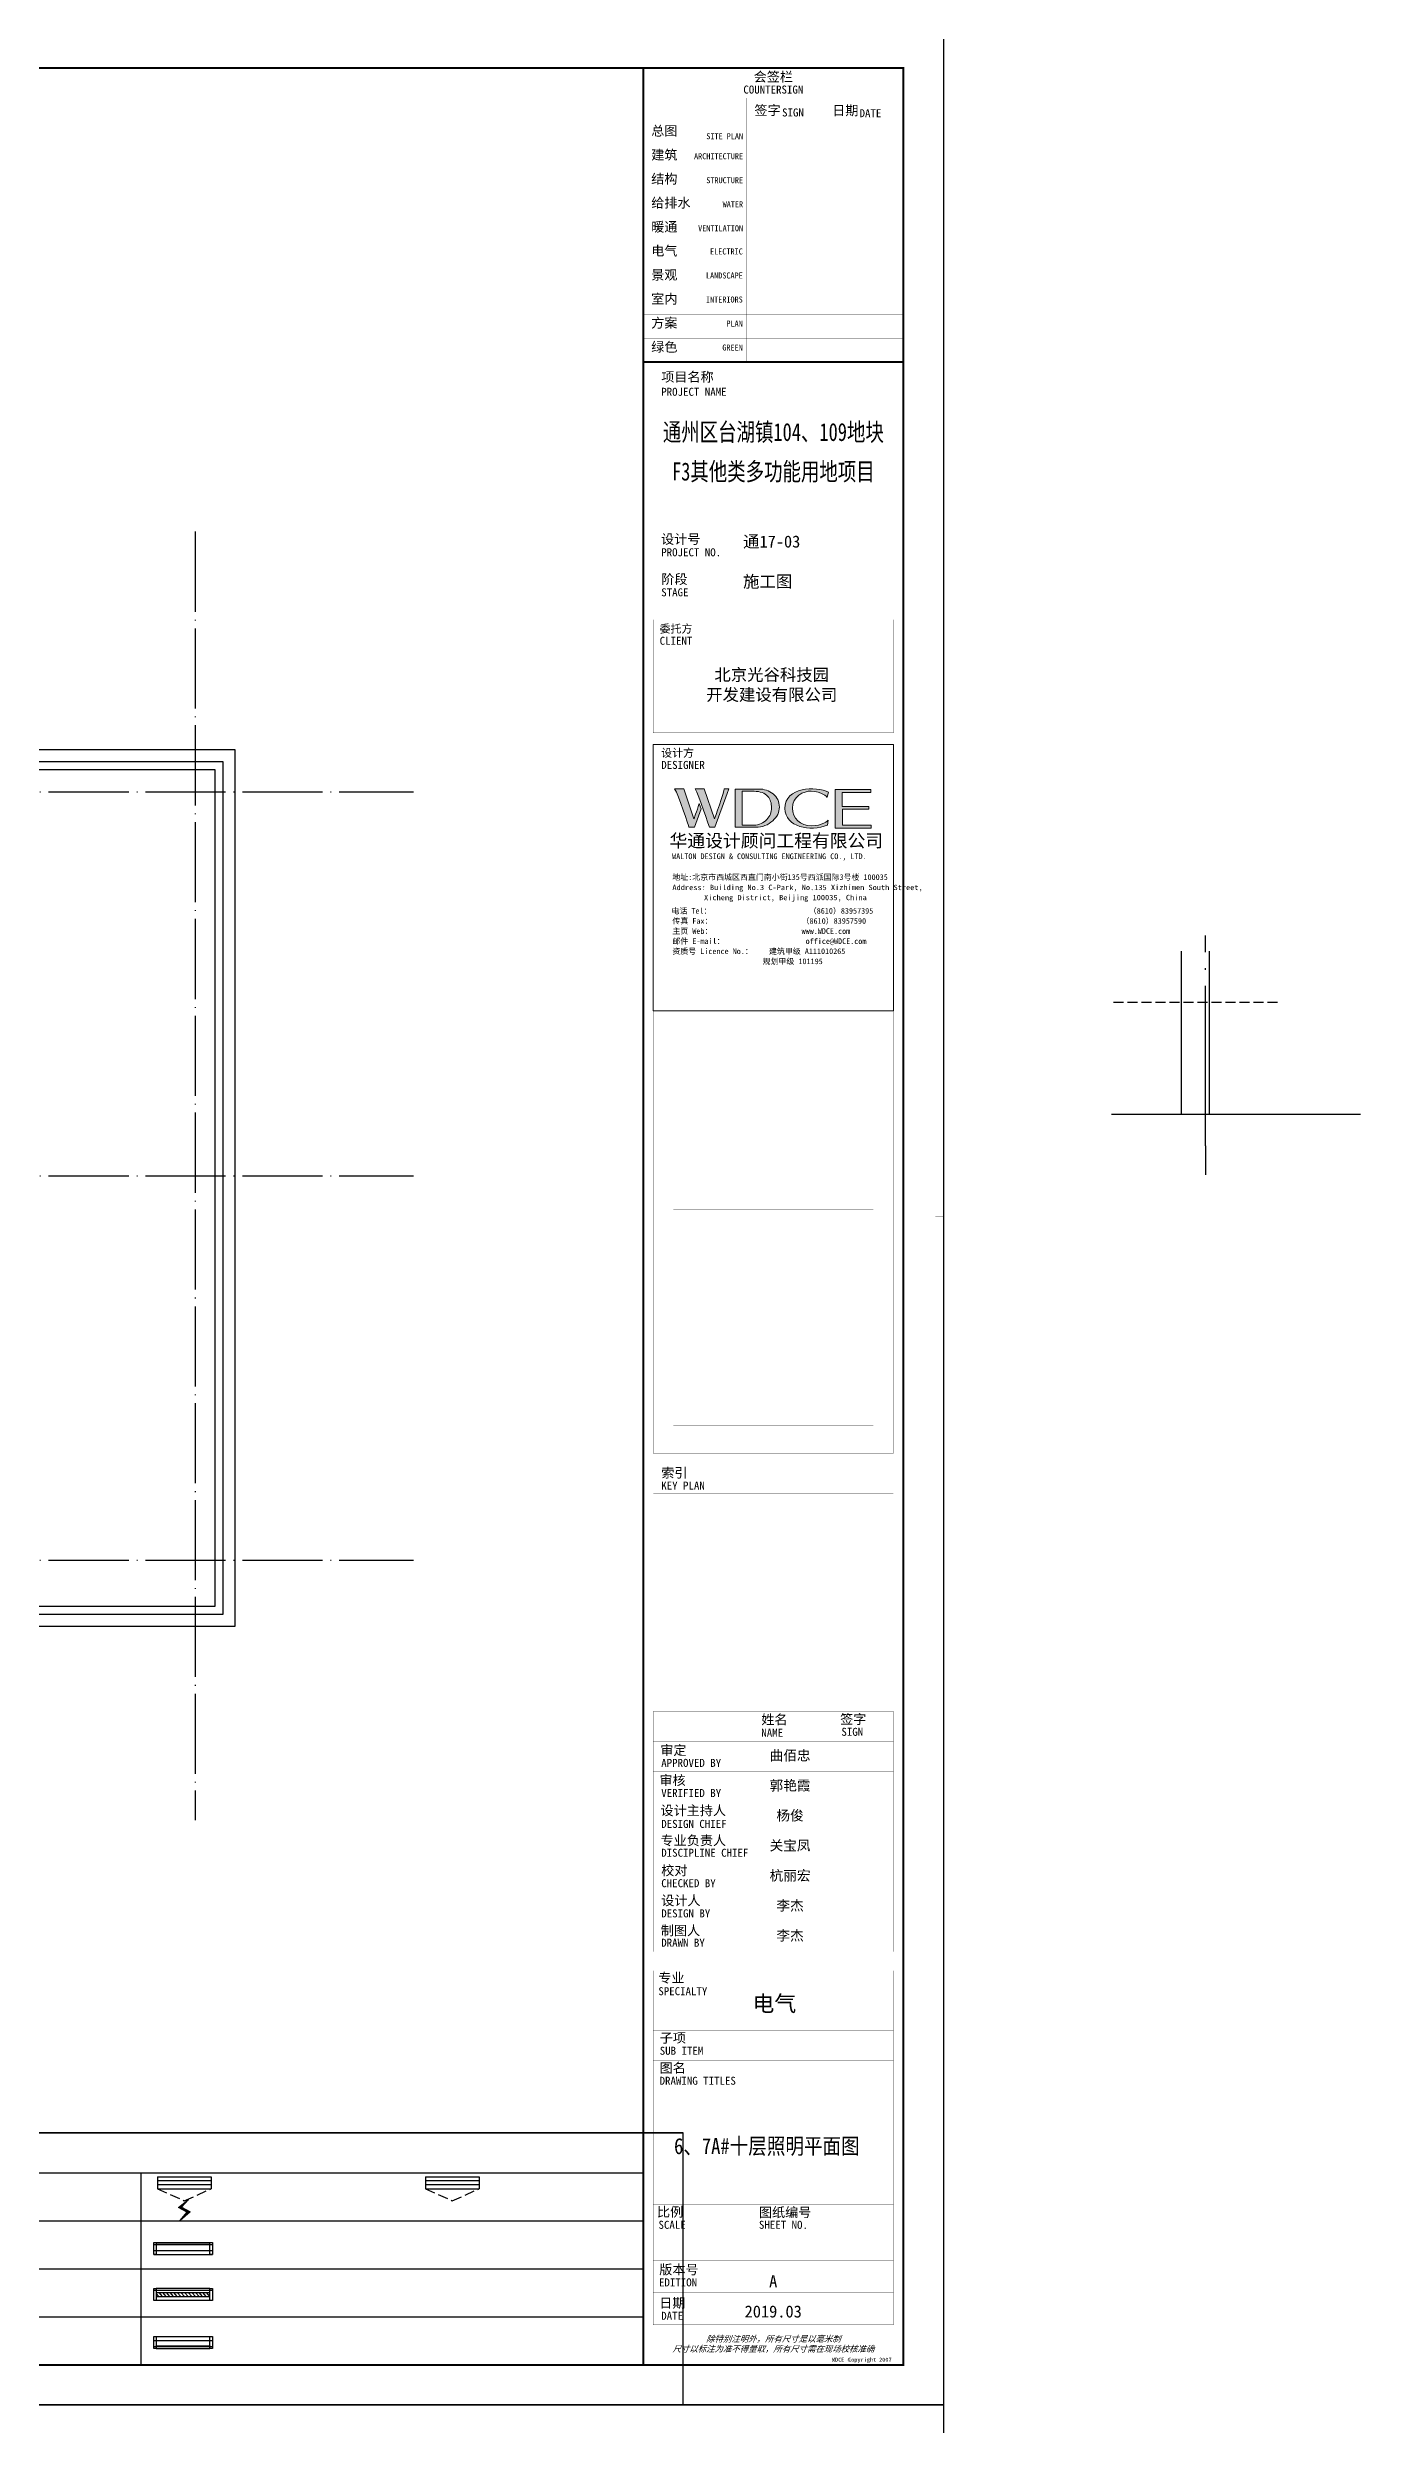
# Model space of a CAD drawing. Extents: x -2209072 to 495824, y -92434 to 572724.
# Drawn here: x 38694 to 71492, y 374422 to 433822 of the extents above; entities that cross this region are included whole.
import ezdxf
from ezdxf.enums import TextEntityAlignment as Align
from ezdxf.xclip import XClip

# ---------------------------------------------------------------- set-up
doc = ezdxf.new("R2010")
doc.units = 0
doc.header["$LTSCALE"] = 1000
doc.header["$MEASUREMENT"] = 0
for name, pattern in [('X-104 6#7#平面$0$104-1112 结构$0$$AUDIT_BAD_LTYPE1', [0]), ('X-104 6#7#平面$0$DASH', [0.35, 0.25, -0.1]), ('X-104 6#7#平面$0$DOTE', [2.42, 2, -0.2, 0.02, -0.2]), ('X-平面图例$0$DASH', [0.35, 0.25, -0.1])]:
    doc.linetypes.add(name, pattern=pattern)
doc.layers.get('0').update_dxf_attribs({"linetype": 'CONTINUOUS'})
doc.layers.get('Defpoints').update_dxf_attribs({"linetype": 'CONTINUOUS'})
doc.layers.add('6#7#幕墙$0$04-不打印_辅助线', color=165, linetype='CONTINUOUS', plot=False)
doc.layers.add('X-104 6#7#平面$0$04-不打印_辅助线', color=165, linetype='CONTINUOUS', plot=False)
for name, color, linetype in [('6#7#幕墙$0$A-O_屋面', 201, 'CONTINUOUS'), ('SHEET_TEXT', 7, 'CONTINUOUS'), ('X-104 6#7#平面$0$01-标注_轴线坐标', 132, 'CONTINUOUS'), ('X-104 6#7#平面$0$A-SUR_吊顶', 40, 'CONTINUOUS'), ('X-104 6#7#平面$0$A-SUR_看线', 231, 'CONTINUOUS'), ('X-104 6#7#平面$0$A-SUR_面层', 191, 'CONTINUOUS'), ('X-104 6#7#平面$0$A-TECH_结构', 21, 'CONTINUOUS'), ('X-104 6#7#平面$0$A_AXIS-轴线', 36, 'X-104 6#7#平面$0$DOTE'), ('X-平面图例$0$03-表格_197', 197, 'CONTINUOUS'), ('X-平面图例$0$04-电动窗', 1, 'CONTINUOUS'), ('X-平面图例$0$A-C_玻璃幕墙', 140, 'CONTINUOUS'), ('X-平面图例$0$A-金属背板', 40, 'CONTINUOUS'), ('字', 7, 'CONTINUOUS')]:
    doc.layers.add(name, color=color, linetype=linetype)
doc.layers.get('X-104 6#7#平面$0$04-不打印_辅助线').off()
doc.styles.add('华文细黑', font='STXIHEI.TTF')
doc.styles.add('图签信息$0$hwxh', font='STXIHEI.TTF')
doc.styles.add('图签信息$0$华文细黑', font='STXIHEI.TTF', dxfattribs={"height": 10})

# ---------------------------------------------------------------- blocks, each defined once
blk = doc.blocks.new('图框-A1')
for points, const_width in [([(0, 0), (841, 0), (841, 594), (0, 594)], 0.05), ([(766, 584), (25, 584), (25, 10), (766, 10)], 0.5)]:
    blk.add_lwpolyline(points, close=True, dxfattribs=dict(const_width=const_width))
at = {"const_width": 0.05}
blk.add_lwpolyline([(841, 297), (839, 297)], dxfattribs=at)
blk = doc.blocks.new('图签信息$0$WDCE Copyright200X')
at = {"const_width": 0.016}
blk.add_lwpolyline([(-10.6, 1.26, 1), (-11.4, 1.26, 1)], format="xyb", close=True, dxfattribs=at)
at = {"style": '图签信息$0$华文细黑'}
for s, p in [('WDCE ', (-11.46, 0.5)), ('     Copyright ', (-3.51, 0.5))]:
    blk.add_text(s, height=1, dxfattribs=at).set_placement(p, align=Align.BOTTOM_RIGHT)
blk.add_text('c', height=0.6, dxfattribs=at).set_placement((-11.04, 1.35), align=Align.MIDDLE_CENTER)
blk.add_attdef('200X', text='', height=1, dxfattribs=at).set_placement((-0.45, 0.5), align=Align.BOTTOM_RIGHT)
blk = doc.blocks.new('图签信息$0$logo2')
h = blk.add_hatch(color=7)
h.paths.add_polyline_path([(19.02, -7.36), (15.84, -7.36), (15.84, -3.97), (18.97, -3.97), (18.97, -4.24), (16.46, -4.24), (16.46, -5.45), (18.81, -5.45), (18.81, -5.69), (16.47, -5.69), (16.47, -7.12), (19.02, -7.12)])
edge = h.paths.add_edge_path()
edge.add_spline(control_points=[(15.26, -4.21), (15.26, -4.21), (15.13, -4.65), (15.13, -4.65), (15.13, -4.65), (14.62, -4.1), (13.73, -4.1), (13.04, -4.1), (12.07, -4.54), (12.08, -5.62), (12.08, -6.49), (12.77, -7.16), (13.73, -7.17), (14.66, -7.17), (15.23, -6.68), (15.23, -6.68), (15.23, -6.68), (15.16, -7.11), (15.16, -7.11), (13.63, -7.7), (11.42, -7.29), (11.41, -5.64), (11.4, -3.72), (14.16, -3.66), (15.26, -4.21)], knot_values=[0, 0, 0, 0, 1, 1, 1, 2, 2, 2, 3, 3, 3, 4, 4, 4, 5, 5, 5, 6, 6, 6, 7, 7, 7, 8, 8, 8, 8], degree=3, periodic=0)
edge = h.paths.add_edge_path(flags=16)
edge.add_spline(control_points=[(10.23, -5.57), (10.23, -5.16), (10.12, -4.83), (9.9, -4.58), (9.63, -4.27), (9.23, -4.12), (8.69, -4.12), (8.69, -4.12), (7.64, -4.12), (7.64, -4.12), (7.64, -4.12), (7.64, -7.1), (7.64, -7.1), (7.64, -7.1), (8.66, -7.1), (8.66, -7.1), (9.13, -7.1), (9.52, -6.93), (9.82, -6.6), (10.09, -6.31), (10.23, -5.96), (10.23, -5.57)], knot_values=[0, 0, 0, 0, 1, 1, 1, 2, 2, 2, 3, 3, 3, 4, 4, 4, 5, 5, 5, 6, 6, 6, 7, 7, 7, 7], degree=3, periodic=0)
edge = h.paths.add_edge_path()
edge.add_spline(control_points=[(10.92, -5.51), (10.92, -5.96), (10.72, -6.37), (10.34, -6.72), (9.92, -7.1), (9.41, -7.29), (8.82, -7.29), (8.82, -7.29), (7.03, -7.29), (7.03, -7.29), (7.03, -7.29), (7.03, -3.92), (7.03, -3.92), (7.03, -3.92), (9.1, -3.92), (9.1, -3.92), (9.59, -3.92), (10.01, -4.06), (10.36, -4.34), (10.73, -4.64), (10.92, -5.03), (10.92, -5.51)], knot_values=[0, 0, 0, 0, 1, 1, 1, 2, 2, 2, 3, 3, 3, 4, 4, 4, 5, 5, 5, 6, 6, 6, 7, 7, 7, 7], degree=3, periodic=0)
at = {"lineweight": 0}
blk.add_lwpolyline([(19.02, -7.36), (15.84, -7.36), (15.84, -3.97), (18.97, -3.97), (18.97, -4.24), (16.46, -4.24), (16.46, -5.45), (18.81, -5.45), (18.81, -5.69), (16.47, -5.69), (16.47, -7.12), (19.02, -7.12), (19.02, -7.36)], dxfattribs=at)
for points, knots in [([(10.92, -5.51), (10.92, -5.96), (10.72, -6.37), (10.34, -6.72), (9.92, -7.1), (9.41, -7.29), (8.82, -7.29), (8.82, -7.29), (7.03, -7.29), (7.03, -7.29), (7.03, -7.29), (7.03, -3.92), (7.03, -3.92), (7.03, -3.92), (9.1, -3.92), (9.1, -3.92), (9.59, -3.92), (10.01, -4.06), (10.36, -4.34), (10.73, -4.64), (10.92, -5.03), (10.92, -5.51)], [0, 0, 0, 0, 1, 1, 1, 2, 2, 2, 3, 3, 3, 4, 4, 4, 5, 5, 5, 6, 6, 6, 7, 7, 7, 7]), ([(10.23, -5.57), (10.23, -5.16), (10.12, -4.83), (9.9, -4.58), (9.63, -4.27), (9.23, -4.12), (8.69, -4.12), (8.69, -4.12), (7.64, -4.12), (7.64, -4.12), (7.64, -4.12), (7.64, -7.1), (7.64, -7.1), (7.64, -7.1), (8.66, -7.1), (8.66, -7.1), (9.13, -7.1), (9.52, -6.93), (9.82, -6.6), (10.09, -6.31), (10.23, -5.96), (10.23, -5.57)], [0, 0, 0, 0, 1, 1, 1, 2, 2, 2, 3, 3, 3, 4, 4, 4, 5, 5, 5, 6, 6, 6, 7, 7, 7, 7]), ([(15.26, -4.21), (15.26, -4.21), (15.13, -4.65), (15.13, -4.65), (15.13, -4.65), (14.62, -4.1), (13.73, -4.1), (13.04, -4.1), (12.07, -4.54), (12.08, -5.62), (12.08, -6.49), (12.77, -7.16), (13.73, -7.17), (14.66, -7.17), (15.23, -6.68), (15.23, -6.68), (15.23, -6.68), (15.16, -7.11), (15.16, -7.11), (13.63, -7.7), (11.42, -7.29), (11.41, -5.64), (11.4, -3.72), (14.16, -3.66), (15.26, -4.21)], [0, 0, 0, 0, 1, 1, 1, 2, 2, 2, 3, 3, 3, 4, 4, 4, 5, 5, 5, 6, 6, 6, 7, 7, 7, 8, 8, 8, 8])]:
    blk.add_open_spline(points, degree=3, knots=knots, dxfattribs=at)
blk = doc.blocks.new('图签信息$0$logo1')
h = blk.add_hatch(color=8)
edge = h.paths.add_edge_path()
edge.add_spline(control_points=[(3.86, -5.21), (3.63, -5.88), (3.39, -6.56), (3.39, -6.56), (3.39, -6.56), (2.5, -3.91), (2.5, -3.91), (2.5, -3.91), (1.8, -3.91), (1.69, -3.91), (2.02, -4.39), (2.95, -7.27), (2.95, -7.27), (2.95, -7.27), (3.44, -7.27), (3.44, -7.27), (3.44, -7.27), (4.03, -5.66), (4.03, -5.66), (4.03, -5.66), (3.86, -5.21), (3.86, -5.21)], knot_values=[0, 0, 0, 0, 1, 1, 1, 2, 2, 2, 3, 3, 3, 4, 4, 4, 5, 5, 5, 6, 6, 6, 7, 7, 7, 7], degree=3, periodic=0)
h = blk.add_hatch(color=7)
edge = h.paths.add_edge_path()
edge.add_spline(control_points=[(6.04, -3.91), (6.09, -4.1), (5.2, -6.56), (5.2, -6.56), (5.2, -6.56), (4.3, -3.91), (4.3, -3.91), (4.3, -3.91), (3.6, -3.91), (3.49, -3.91), (3.82, -4.39), (4.75, -7.27), (4.75, -7.27), (4.75, -7.27), (5.24, -7.27), (5.24, -7.27), (5.24, -7.27), (6.33, -4.3), (6.33, -4.3), (6.33, -4.3), (6.48, -3.91), (6.48, -3.91), (6.48, -3.91), (6.21, -3.91), (6.04, -3.91)], knot_values=[0, 0, 0, 0, 1, 1, 1, 2, 2, 2, 3, 3, 3, 4, 4, 4, 5, 5, 5, 6, 6, 6, 7, 7, 7, 8, 8, 8, 8], degree=3, periodic=0)
at = {"color": 8, "lineweight": 0}
blk.add_open_spline([(3.86, -5.21), (3.63, -5.88), (3.39, -6.56), (3.39, -6.56), (3.39, -6.56), (2.5, -3.91), (2.5, -3.91), (2.5, -3.91), (1.8, -3.91), (1.69, -3.91), (2.02, -4.39), (2.95, -7.27), (2.95, -7.27), (2.95, -7.27), (3.44, -7.27), (3.44, -7.27), (3.44, -7.27), (4.03, -5.66), (4.03, -5.66), (4.03, -5.66), (3.86, -5.21), (3.86, -5.21)], degree=3, knots=[0, 0, 0, 0, 1, 1, 1, 2, 2, 2, 3, 3, 3, 4, 4, 4, 5, 5, 5, 6, 6, 6, 7, 7, 7, 7], dxfattribs=at)
at = {"lineweight": 0}
blk.add_open_spline([(6.04, -3.91), (6.09, -4.1), (5.2, -6.56), (5.2, -6.56), (5.2, -6.56), (4.3, -3.91), (4.3, -3.91), (4.3, -3.91), (3.6, -3.91), (3.49, -3.91), (3.82, -4.39), (4.75, -7.27), (4.75, -7.27), (4.75, -7.27), (5.24, -7.27), (5.24, -7.27), (5.24, -7.27), (6.33, -4.3), (6.33, -4.3), (6.33, -4.3), (6.48, -3.91), (6.48, -3.91), (6.48, -3.91), (6.21, -3.91), (6.04, -3.91)], degree=3, knots=[0, 0, 0, 0, 1, 1, 1, 2, 2, 2, 3, 3, 3, 4, 4, 4, 5, 5, 5, 6, 6, 6, 7, 7, 7, 8, 8, 8, 8], dxfattribs=at)
blk.add_blockref('图签信息$0$logo2', (0, 0))
blk = doc.blocks.new('图签信息$0$时间-logo')
at = {"layer": 'Defpoints', "lineweight": 0}
blk.add_lwpolyline([(0, -23.46), (-21.17, -23.46), (-21.17, 0), (0, 0), (0, -23.46)], dxfattribs=at)
blk.add_blockref('图签信息$0$logo1', (-20.97, 0))
at = {"style": '图签信息$0$hwxh'}
for s, height, p in [('华通设计顾问工程有限公司 ', 1.15, (-19.73, -9.05)), ('WALTON DESIGN & CONSULTING ENGINEERING CO., LTD.', 0.5, (-19.5, -10.1)), ('Address: Building No.3 C-Park, No.135 Xizhimen South Street, ', 0.47, (-19.48, -12.83)), ('地址:北京市西城区西直门南小街135号西派国际3号楼 100035', 0.5, (-19.48, -11.94)), ('电话 Tel：                        （8610）83957395 ', 0.5, (-19.56, -14.91)), ('Xicheng District, Beijing 100035, China ', 0.47, (-16.69, -13.72)), ('传真 Fax：                      （8610）83957590 ', 0.5, (-19.48, -15.8)), ('主页 Web：                      www.WDCE.com ', 0.5, (-19.48, -16.69)), ('资质号 Licence No.：    建筑甲级 A111010265 ', 0.5, (-19.48, -18.47)), ('邮件 E-mail：                    office@WDCE.com ', 0.5, (-19.48, -17.58)), ('   规划甲级 101195', 0.5, (-12.6, -19.36))]:
    blk.add_text(s, height=height, dxfattribs=at).set_placement(p)
blk = doc.blocks.new('图签信息')
at = {"const_width": 0.5}
for points in [[(-65, 574), (-65, 500.5), (0, 500.5), (0, 574)], [(-65, 0), (0, 0), (0, 500.5), (-65, 500.5)]]:
    blk.add_lwpolyline(points, close=True, dxfattribs=at)
at = {"const_width": 0.05}
for points in [[(-65, 566.5), (0, 566.5)], [(-39.14, 566.5), (-39.14, 500.5)], [(-19.1, 566.5), (-19.1, 500.5)], [(-65, 560.5), (0, 560.5)], [(-65, 554.5), (0, 554.5)], [(-65, 548.5), (0, 548.5)], [(-65, 542.5), (0, 542.5)], [(-65, 536.5), (0, 536.5)], [(-65, 530.5), (0, 530.5)], [(-65, 524.5), (0, 524.5)], [(-65, 518.5), (0, 518.5)], [(-65, 512.5), (0, 512.5)], [(-65, 512.5), (0, 512.5)], [(-65, 506.5), (0, 506.5)], [(-65, 500.5), (0, 500.5)], [(-62.5, 450.87), (-2.5, 450.87)], [(-62.5, 440.87), (-2.5, 440.87)], [(-2.5, 407.85), (-2.5, 436.12), (-62.5, 436.12), (-62.5, 407.85)], [(-62.5, 407.85), (-2.5, 407.85)], [(-62.5, 404.92), (-62.5, 227.83)], [(-62.5, 404.92), (-2.5, 404.92)], [(-62.5, 227.83), (-2.5, 227.83), (-2.5, 404.92)], [(-57.5, 338.36), (-7.5, 338.36)], [(-57.5, 288.83), (-7.5, 288.83)], [(-57.5, 234.85), (-7.5, 234.85)], [(-62.5, 227.83), (-2.5, 227.83)], [(-62.5, 217.74), (-2.5, 217.74)], [(-62.5, 103.26), (-2.5, 103.26), (-2.5, 163.26), (-62.5, 163.26), (-62.5, 103.26)], [(-37.5, 163.26), (-37.5, 103.26)], [(-20, 163.26), (-20, 103.26)], [(-62.5, 155.76), (-2.5, 155.76)], [(-62.5, 148.26), (-2.5, 148.26)], [(-62.5, 140.76), (-2.5, 140.76)], [(-62.5, 133.26), (-2.5, 133.26)], [(-62.5, 125.76), (-2.5, 125.76)], [(-62.5, 118.26), (-2.5, 118.26)], [(-62.5, 110.76), (-2.5, 110.76)], [(-62.5, 98.5), (-2.5, 98.5), (-2.5, 10), (-62.5, 10), (-62.5, 98.5)], [(-62.5, 83.5), (-2.5, 83.5)], [(-62.5, 76), (-2.5, 76)], [(-62.5, 40), (-2.5, 40)], [(-37.5, 40), (-37.5, 26)], [(-62.5, 26), (-2.5, 26)], [(-62.5, 18), (-2.5, 18)]]:
    blk.add_lwpolyline(points, dxfattribs=at)
at = {"ltscale": 0.001, "xscale": 2.834689937531525, "yscale": 2.834689937531525, "zscale": 2.834689937531525}
blk.add_blockref('图签信息$0$时间-logo', (-2.5, 404.92), dxfattribs=at)
blk.add_blockref('图签信息$0$WDCE Copyright200X', (-2.5, 0)).add_auto_attribs({'200X': '2007'})
at = {"style": '图签信息$0$华文细黑'}
for s, height, p in [('会签栏', 2.4, (-32.5, 573)), ('COUNTERSIGN', 2, (-32.5, 569.6))]:
    blk.add_text(s, height=height, dxfattribs=at).set_placement(p, align=Align.TOP_CENTER)
for s, height, p in [('签字', 2.4, (-37.22, 564.63)), ('日期', 2.4, (-17.79, 564.58)), ('总图', 2.4, (-63, 559.5)), ('SIGN', 2, (-30.32, 563.88)), ('DATE', 2, (-10.96, 563.7)), ('建筑', 2.4, (-63, 553.5)), ('结构', 2.4, (-63, 547.5)), ('给排水', 2.4, (-63, 541.5)), ('暖通', 2.4, (-63, 535.5)), ('电气', 2.4, (-63, 529.5)), ('景观', 2.4, (-63, 523.5)), ('室内', 2.4, (-63, 517.5)), ('方案', 2.4, (-63, 511.5)), ('绿色', 2.4, (-63, 505.5)), ('项目名称', 2.4, (-60.5, 498)), ('PROJECT NAME', 2, (-60.5, 494.08)), ('设计号', 2.4, (-60.54, 457.48)), ('PROJECT NO.', 2, (-60.5, 453.97)), ('阶段', 2.4, (-60.5, 447.47)), ('STAGE', 2, (-60.5, 443.97)), ('委托方', 2, (-60.9, 434.86)), ('CLIENT', 2, (-60.9, 431.86)), ('设计方', 2, (-60.5, 403.83)), ('DESIGNER', 2, (-60.5, 400.83)), ('KEY PLAN', 2, (-60.5, 220.74)), ('索引', 2.4, (-60.5, 224.14)), ('姓名', 2.4, (-35.5, 162.47)), ('签字', 2.4, (-15.81, 162.57)), ('审定', 2.4, (-60.73, 154.81)), ('NAME', 2, (-35.5, 158.96)), ('SIGN', 2, (-15.5, 159.2)), ('APPROVED BY', 2, (-60.5, 151.44)), ('审核', 2.4, (-60.95, 147.29)), ('VERIFIED BY', 2, (-60.5, 143.91)), ('设计主持人', 2.4, (-60.68, 139.76)), ('专业负责人', 2.4, (-60.67, 132.26)), ('DESIGN CHIEF', 2, (-60.5, 136.19)), ('校对', 2.4, (-60.5, 124.76)), ('DISCIPLINE CHIEF', 2, (-60.5, 128.98)), ('CHECKED BY', 2, (-60.5, 121.37)), ('设计人', 2.4, (-60.5, 117.26)), ('DESIGN BY', 2, (-60.5, 113.83)), ('制图人', 2.4, (-60.61, 109.76)), ('DRAWN BY', 2, (-60.5, 106.5)), ('专业', 2.4, (-61.23, 97.93)), ('SPECIALTY', 2, (-61.23, 94.38)), ('SUB ITEM', 2, (-60.88, 79.5)), ('子项', 2.4, (-60.88, 82.92)), ('DRAWING TITLES', 2, (-60.91, 72)), ('图名', 2.4, (-60.91, 75.41)), ('比例', 2.4, (-61.56, 39.42)), ('SCALE', 2, (-61.19, 36)), ('SHEET NO.', 2, (-36.1, 36)), ('图纸编号', 2.4, (-36.1, 39.32)), ('版本号', 2.4, (-61, 25.03)), ('EDITION', 2, (-61.06, 21.61)), ('日期', 2.4, (-61, 16.68)), ('DATE', 2, (-60.5, 13.26))]:
    blk.add_text(s, height=height, dxfattribs=at).set_placement(p, align=Align.TOP_LEFT)
for s, p in [('ARCHITECTURE', (-40.06, 552.7)), ('SITE PLAN', (-40.06, 557.7)), ('STRUCTURE', (-40.06, 546.7)), ('WATER', (-40.06, 540.7)), ('VENTILATION', (-40.06, 534.7)), ('ELECTRIC', (-40.14, 528.89)), ('LANDSCAPE', (-40.14, 522.89)), ('INTERIORS', (-40.14, 516.89)), ('PLAN', (-40.14, 510.89)), ('GREEN', (-40.14, 504.89))]:
    blk.add_text(s, height=1.5, dxfattribs=at).set_placement(p, align=Align.TOP_RIGHT)
at = {"color": 4, "style": '图签信息$0$华文细黑', "width": 0.75}
for s, p in [('通州区台湖镇104、109地块', (-32.5, 480.78)), ('F3其他类多功能用地项目', (-32.5, 470.91))]:
    blk.add_text(s, height=4.5, dxfattribs=at).set_placement(p, align=Align.CENTER)
at = {"color": 4, "style": '图签信息$0$华文细黑'}
for s, p in [('A', (-32.53, 19.4)), ('2019.03', (-32.53, 11.84))]:
    blk.add_text(s, height=3, dxfattribs=at).set_placement(p, align=Align.CENTER)
at = {"style": '图签信息$0$华文细黑', "oblique": 20}
for s, p in [('除特别注明外，所有尺寸是以毫米制', (-32.5, 6.5)), ('尺寸以标注为准不得量取，所有尺寸需在现场校核准确', (-32.5, 4))]:
    blk.add_text(s, height=1.5, dxfattribs=at).set_placement(p, align=Align.MIDDLE_CENTER)
at = {"color": 4, "ltscale": 0.001, "char_height": 3, "width": 58.4895, "style": '图签信息$0$华文细黑'}
for s, insert, attachment_point in [('通17-03', (-40.06, 455.51), 4), ('施工图', (-40.06, 445.51), 4), ('北京光谷科技园\\P开发建设有限公司', (-32.9, 419.71), 5)]:
    blk.add_mtext(s, dxfattribs=dict(at, insert=insert, attachment_point=attachment_point))
blk = doc.blocks.new('图签-A1')
at = {"color": 2}
blk.add_blockref('图签信息', (0, 0), dxfattribs=at)
blk = doc.blocks.new('X-104 6#7#平面$0$FDFSG')
at = {"layer": 'Defpoints'}
blk.add_lwpolyline([(-749, 749), (0, 0), (-749, -749), (749, 749), (0, 0), (749, -749)], dxfattribs=at)
blk.add_circle((0, 0), 1059, dxfattribs=at)
blk = doc.blocks.new('*U1301')
at = {"layer": 'X-104 6#7#平面$0$A_AXIS-轴线'}
for p, q in [((0, 25700), (0, -6500)), ((8400, 25700), (8400, -6500)), ((16800, 25700), (16800, -6500)), ((25200, 25700), (25200, -6500)), ((33600, 25700), (33600, -6500)), ((42000, 25700), (42000, -6500)), ((50400, 25700), (50400, -6500))]:
    blk.add_line(p, q, dxfattribs=at)
for points in [[(-6500, 19200), (55852, 19200)], [(-6500, 9600), (55852, 9600)], [(-6500, 0), (55852, 0)]]:
    blk.add_lwpolyline(points, dxfattribs=at)
at = {"layer": 'X-104 6#7#平面$0$04-不打印_辅助线'}
blk.add_blockref('X-104 6#7#平面$0$FDFSG', (0, 0), dxfattribs=at)
blk = doc.blocks.new('X-104 6#7#平面$0$fgh')
at = {"layer": 'X-104 6#7#平面$0$A-TECH_结构'}
blk.add_lwpolyline([(44500, 176851), (51100, 176851), (51100, 198151), (44500, 198151)], dxfattribs=at)
blk = doc.blocks.new('6#7#幕墙')
at = {"layer": '6#7#幕墙$0$04-不打印_辅助线'}
for points in [[(-23025, 434310), (61075, 434310), (61075, 374910), (-23025, 374910)], [(-23025, 374910), (61075, 374910), (61075, 315510), (-23025, 315510)]]:
    blk.add_lwpolyline(points, close=True, dxfattribs=at)
at = {"layer": '6#7#幕墙$0$A-O_屋面'}
for points in [[(36781, 394374), (43381, 394374), (43381, 416274), (36781, 416274)], [(36781, 394674), (43081, 394674), (43081, 415974), (36781, 415974)], [(36781, 394874), (42881, 394874), (42881, 415774), (36781, 415774)]]:
    blk.add_lwpolyline(points, dxfattribs=at)
blk = doc.blocks.new('X-平面图例$0$$WINLIB2D$00000039')
at = {"color": 0}
for points in [[(-0.5, 0.5), (-0.5, -0.5)], [(0.5, 0.5), (-0.5, 0.5)], [(0.5, -0.5), (0.5, 0.5)], [(-0.5, 0.167), (0.5, 0.167)], [(-0.452, -0.167), (-0.5, 0.084)], [(-0.384, -0.167), (-0.448, 0.167)], [(-0.316, -0.167), (-0.38, 0.167)], [(-0.248, -0.167), (-0.312, 0.167)], [(-0.18, -0.167), (-0.244, 0.167)], [(-0.112, -0.167), (-0.176, 0.167)], [(-0.044, -0.167), (-0.108, 0.167)], [(0.024, -0.167), (-0.04, 0.167)], [(0.092, -0.167), (0.028, 0.167)], [(0.16, -0.167), (0.096, 0.167)], [(0.228, -0.167), (0.164, 0.167)], [(0.296, -0.167), (0.232, 0.167)], [(0.364, -0.167), (0.3, 0.167)], [(0.432, -0.167), (0.368, 0.167)], [(0.5, -0.167), (0.436, 0.167)], [(-0.5, -0.167), (0.5, -0.167)], [(0.5, -0.5), (-0.5, -0.5)]]:
    blk.add_lwpolyline(points, dxfattribs=at)
blk = doc.blocks.new('X-平面图例$0$ii')
blk.add_lwpolyline([(-1340, 0), (0, 0), (0, -150), (-1340, -150)], close=True)
blk = doc.blocks.new('X-平面图例$0$$TCHSYS$WIN2D')
for p, q in [((-0.5, 0.5), (0.5, 0.5)), ((-0.5, 0.5), (-0.5, -0.5)), ((0.5, 0.5), (0.5, -0.5)), ((0.5, 0.167), (-0.5, 0.167)), ((0.5, -0.167), (-0.5, -0.167)), ((-0.5, -0.5), (0.5, -0.5))]:
    blk.add_line(p, q)
blk = doc.blocks.new('X-平面图例$0$开启扇')
at = {"layer": 'X-平面图例$0$04-电动窗'}
h = blk.add_hatch(color=1, dxfattribs=at)
h.dxf.hatch_style = 1
h.paths.add_polyline_path([(771, 319), (600, 508), (817, 625), (569, 845), (738, 635), (521, 518)])
at = {"linetype": 'X-平面图例$0$DASH'}
blk.add_lwpolyline([(0, 50), (670, 350), (1340, 50)], dxfattribs=at)
at = {"layer": 'X-平面图例$0$04-电动窗', "color": 1}
blk.add_lwpolyline([(771, 319), (600, 508), (817, 625), (569, 845), (738, 635), (521, 518), (771, 319)], close=True, dxfattribs=at)
at = {"xscale": -1340, "yscale": 300, "zscale": 1340, "rotation": 180}
blk.add_blockref('X-平面图例$0$$TCHSYS$WIN2D', (670, -100), dxfattribs=at)
blk = doc.blocks.new('X-平面图例')
at = {"layer": 'Defpoints'}
blk.add_lwpolyline([(0, 6800), (27101, 6800), (27101, 0), (0, 0)], close=True, dxfattribs=at)
at = {"layer": 'X-平面图例$0$03-表格_197'}
for p, q in [((1000, 5800), (26101, 5800)), ((1000, 5800), (1000, 1000)), ((13550, 5800), (13550, 1000)), ((26101, 5800), (26101, 1000)), ((1000, 4600), (26101, 4600)), ((1000, 3400), (26101, 3400)), ((1000, 2200), (26101, 2200)), ((1000, 1000), (26101, 1000))]:
    blk.add_line(p, q, dxfattribs=at)
at = {"layer": 'X-平面图例$0$A-C_玻璃幕墙'}
for p, q in [((13877, 4055), (15337, 4055)), ((13937, 1711), (15277, 1711)), ((13937, 1411), (15277, 1411))]:
    blk.add_line(p, q, dxfattribs=at)
at = {"layer": 'X-平面图例$0$A-C_玻璃幕墙', "linetype": 'X-平面图例$0$DASH'}
blk.add_lwpolyline([(20660, 5400), (21330, 5100), (22000, 5400)], dxfattribs=at)
at = {"layer": 'X-平面图例$0$A-C_玻璃幕墙'}
for points in [[(13877, 4055), (15337, 4055)], [(13937, 3755), (13877, 3755), (13877, 4055), (13937, 4055), (13937, 3755)], [(13877, 4005), (15337, 4005)], [(13877, 3855), (15337, 3855)], [(13877, 3755), (15337, 3755)], [(15337, 3755), (15277, 3755), (15277, 4055), (15337, 4055), (15337, 3755)], [(15337, 2861), (13877, 2861)], [(13877, 1611), (15337, 1611)], [(13877, 1461), (15337, 1461)]]:
    blk.add_lwpolyline(points, dxfattribs=at)
for points in [[(13877, 2911), (13937, 2911), (13937, 2611), (13877, 2611)], [(15277, 2911), (15337, 2911), (15337, 2611), (15277, 2611)], [(13877, 1711), (13937, 1711), (13937, 1411), (13877, 1411)], [(15277, 1711), (15337, 1711), (15337, 1411), (15277, 1411)]]:
    blk.add_lwpolyline(points, close=True, dxfattribs=at)
at = {"layer": 'X-平面图例$0$A-金属背板'}
for points in [[(13937, 4005), (15277, 4005)], [(13937, 3855), (15277, 3855)]]:
    blk.add_lwpolyline(points, dxfattribs=at)
blk.add_lwpolyline([(15277, 1477), (15277, 1461), (13937, 1461), (13937, 1477)], close=True, dxfattribs=at)
at = {"layer": 'X-平面图例$0$A-C_玻璃幕墙', "xscale": -1, "rotation": 180}
blk.add_blockref('X-平面图例$0$开启扇', (13967, 5450), dxfattribs=at)
at = {"layer": 'X-平面图例$0$A-C_玻璃幕墙', "xscale": 1340}
for name, p, yscale, zscale in [('X-平面图例$0$$TCHSYS$WIN2D', (21330, 5550), 300, 1340), ('X-平面图例$0$$WINLIB2D$00000039', (14607, 2761), 300.0000000000001, -1340)]:
    blk.add_blockref(name, p, dxfattribs=dict(at, yscale=yscale, zscale=zscale))
at = {"layer": 'X-平面图例$0$A-C_玻璃幕墙', "xscale": -1}
blk.add_blockref('X-平面图例$0$ii', (13937, 4005), dxfattribs=at)
blk = doc.blocks.new('X-104 6#7#平面')
at = {"layer": 'X-104 6#7#平面$0$01-标注_轴线坐标'}
blk.add_line((67623, 406373), (67623, 405651), dxfattribs=at)
at = {"layer": 'X-104 6#7#平面$0$A-SUR_吊顶', "linetype": 'X-104 6#7#平面$0$DASH'}
blk.add_lwpolyline([(69423, 409960), (65250, 409960)], dxfattribs=at)
at = {"layer": 'X-104 6#7#平面$0$A-SUR_看线'}
for p, q in [((67023, 407160), (67023, 411240)), ((67723, 407160), (67723, 411240))]:
    blk.add_line(p, q, dxfattribs=at)
at = {"layer": 'X-104 6#7#平面$0$A-SUR_面层'}
blk.add_lwpolyline([(70958, 407160), (65274, 407160)], dxfattribs=at)
at = {"layer": 'X-104 6#7#平面$0$A_AXIS-轴线', "ltscale": 2}
for p, q in [((67623, 406373), (67623, 411632)), ((71492, 407160), (65274, 407160))]:
    blk.add_line(p, q, dxfattribs=at)
for name, p in [('6#7#幕墙', (0, 0)), ('*U1301', (-8019, 396024))]:
    blk.add_blockref(name, p)
at = {"xscale": 100, "yscale": 100, "zscale": 100}
for name, p in [('图框-A1', (-23025, 374911)), ('图签-A1', (60075, 375911)), ('图框-A1', (-23025, 315511))]:
    blk.add_blockref(name, p, dxfattribs=at)
at = {"linetype": 'X-104 6#7#平面$0$104-1112 结构$0$$AUDIT_BAD_LTYPE1'}
ref = blk.add_blockref('X-平面图例', (27474, 374911), dxfattribs=at)
XClip(ref).set_block_clipping_path([(0, -0.0000000001), (27100.6113862673, 6800)])
at = {"layer": 'X-104 6#7#平面$0$A-TECH_结构'}
blk.add_blockref('X-104 6#7#平面$0$fgh', (-8019, 217823), dxfattribs=at)

msp = doc.modelspace()

# ---------------------------------------------------------------- block references
msp.add_blockref('X-104 6#7#平面', (0, 0))

# ---------------------------------------------------------------- texts
at = {"layer": 'SHEET_TEXT', "style": '华文细黑'}
for tag, p in [('曲佰忠', (57243, 391265)), ('郭艳霞', (57243, 390515)), ('杨俊', (57243, 389765)), ('关宝凤', (57243, 389015)), ('杭丽宏', (57243, 388265)), ('李杰', (57243, 387515)), ('李杰', (57243, 386765))]:
    msp.add_attdef(tag, text='', height=250, dxfattribs=at).set_placement(p, align=Align.TOP_CENTER)
at = {"layer": '字', "style": '华文细黑', "width": 0.85}
msp.add_text('6、7A#十层照明平面图', height=400, dxfattribs=at).set_placement((54345, 381179))
at = {"layer": '字', "insert": (56849, 384920), "char_height": 400, "width": 78154.16, "attachment_point": 5, "style": '华文细黑'}
msp.add_mtext('电气', dxfattribs=at)

doc.saveas('drawing.dxf')
